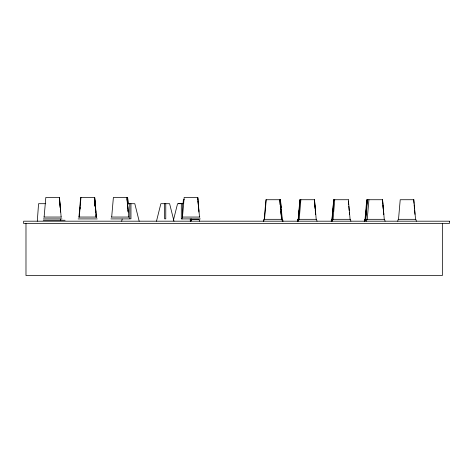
<?xml version="1.0" encoding="UTF-8"?>
<svg xmlns="http://www.w3.org/2000/svg" width="473" height="473" viewBox="0 0 473 473"><rect width="100%" height="100%" fill="white"/><g stroke="black" fill="none" stroke-linecap="round" stroke-linejoin="round"><path stroke-width="0.71" d="M37.29 221.193L38.573 203.697L45.733 203.697M44.119 217.054L45.822 197.46L59.45 197.46L61.153 217.054M78.95 217.054L80.652 197.46L94.712 197.46L96.415 217.054M79.257 217.054L80.96 197.46M80.079 209.072L80.203 207.617M111.687 217.054L113.39 197.46L127.68 197.46M183.081 203.36L183.394 199.73L184.393 199.73M182.466 217.054L184.168 197.46L197.797 197.46L199.5 217.054M264.519 219.324L266.222 199.73M298.179 219.324L299.882 199.73L314.504 199.73L316.206 219.324M298.327 219.324L298.705 214.973M298.83 213.518L299.143 209.894M299.273 208.439L299.651 204.088M299.776 202.633L300.03 199.73M298.422 219.324L300.142 199.73M299.173 219.324L300.875 199.73M332.099 219.324L333.802 199.73M332.448 217.148L332.761 213.518M332.891 212.07L333.205 208.439M333.394 206.263L333.707 202.633M333.837 201.185L333.962 199.73M333.057 219.324L334.76 199.73M365.038 219.324L366.741 199.73L382.562 199.73L384.265 219.324M365.41 219.324L367.113 199.73M365.481 219.324L367.184 199.73M365.83 219.324L367.533 199.73M367.231 219.324L368.934 199.73M398.514 219.324L400.217 199.73L413.845 199.73M121.679 221.193L122.2 219.094M156.486 221.193L160.861 203.697L169.612 203.697L173.981 221.193M173.355 220.489L177.558 203.697L183.743 203.697M263.431 221.193L263.94 219.324L282.535 219.324L283.043 221.193M263.709 221.193L264.218 219.324L265.944 199.73L280.53 199.73M297.369 221.193L297.878 219.324L316.508 219.324L317.016 221.193M297.517 221.193L298.12 219.324L297.623 221.193M298.362 221.193L298.871 219.324M331.201 221.193L331.709 219.324L350.392 219.324L350.901 221.193M331.289 221.193L331.798 219.324M331.449 221.193L331.957 219.324L333.713 199.73L348.388 199.73M331.703 221.193L332.212 219.324M332.247 221.193L332.755 219.324M364.228 221.193L364.736 219.324L384.561 219.324L385.075 221.193M364.6 221.193L365.109 219.324M364.671 221.193L365.18 219.324M365.02 221.193L365.528 219.324M366.421 221.193L366.93 219.324M397.704 221.193L398.213 219.324L415.844 219.324L416.358 221.193M178.481 203.349L183.382 203.349M127.302 203.697L134.799 203.697L139.174 221.193M95.824 212.052L94.683 197.46M198.908 212.052L197.761 197.46M281.068 214.328L280.714 211.407M349.606 214.328L349.31 212.135M43.818 217.054L61.455 217.054M78.648 217.054L96.717 217.054M111.386 217.054L129.017 217.054M182.164 217.054L199.801 217.054M182.472 218.816L181.301 218.816L181.301 203.697M43.309 218.916L61.963 218.916M78.14 218.916L97.225 218.916M110.877 218.916L129.531 218.916M181.656 218.916L200.31 218.916M190.72 219.324L199.027 219.324L199.535 221.193M43.238 220.258L65.091 220.258M190.14 220.844L191.6 220.844L191.074 218.745M282.759 221.193L282.251 219.324L280.495 199.73M281.855 219.324L282.363 221.193M190.152 219.094L190.678 221.193M413.81 199.73L415.548 219.324M413.704 199.73L414.017 203.378M414.141 204.839L414.454 208.487M414.579 209.947L414.957 214.328M382.527 199.73L383.78 214.328L383.361 210.68M382.421 199.73L382.734 203.378M382.923 205.572L383.236 209.22M348.353 199.73L350.091 219.324M348.376 201.191L348.684 204.839M348.814 206.299L349.186 210.68M314.468 199.73L315.722 214.328M314.362 199.73L314.675 203.378M314.799 204.839L315.113 208.487M315.237 209.947L315.615 214.328M280.388 199.73L280.578 201.924M280.702 203.378L281.08 207.759M281.204 209.22L281.518 212.868M280.247 199.73L280.436 201.906M280.714 205.572L280.938 207.712M281.193 210.615L281.382 212.797M281.695 216.421L281.884 218.597M279.821 199.73L281.553 219.324M279.774 200.463L280.152 204.839M280.276 206.299L280.59 209.947M197.655 197.46L197.844 199.647M197.968 201.108L198.282 204.756M198.406 206.216L198.784 210.591M127.651 197.46L128.213 204.029M127.544 197.46L128.106 204.029M127.018 197.46L128.721 217.054M126.983 197.46L128.236 212.052L127.941 209.864M127.001 198.92L127.379 203.295M127.503 204.756L127.816 208.404M96.291 217.054L94.553 197.46L94.677 198.92M94.866 201.108L95.174 204.756M95.304 206.216L95.617 209.864M94.446 197.46L95.197 206.216M95.321 207.677L95.635 211.325M94.34 198.187L94.594 201.09M94.848 203.987L95.038 206.169M95.286 209.072L95.54 211.975M95.794 214.878L95.984 217.054M94.375 198.92L94.559 201.108M94.813 204.029L94.996 206.216M95.309 209.864L95.434 211.325M59.415 197.46L60.668 212.052L60.313 209.137M59.373 198.187L60.183 207.677M60.455 219.005L60.562 220.465M182.46 203.697L182.472 217.379M165.769 203.697L165.775 218.816L164.61 218.816L164.61 203.697M130.956 203.697L130.962 218.816L129.797 218.816L129.797 203.697M442.35 223.522L442.35 275.54L25.985 275.54L25.985 223.522M449.35 221.193L23.65 221.193L23.65 223.522L449.35 223.522L449.35 221.193"/></g></svg>
